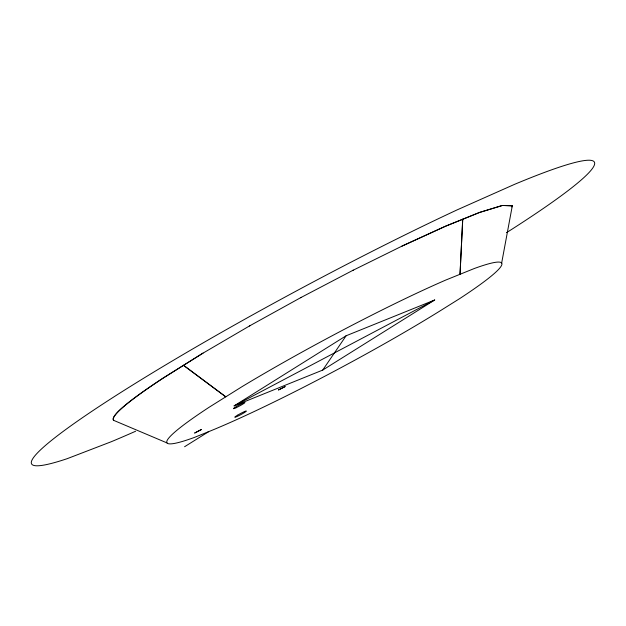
<?xml version="1.0" encoding="UTF-8"?>
<svg xmlns="http://www.w3.org/2000/svg" width="626" height="626" viewBox="0 0 626 626"><rect width="100%" height="100%" fill="white"/><g stroke="black" fill="none" stroke-linecap="round" stroke-linejoin="round"><path stroke-width="0.94" d="M462.755 219.241L460.024 274.282L462.684 219.288M501.661 263.022L512.287 205.868L502.467 205.469L479.735 212.394L445.696 226.135L402.534 245.854L352.587 270.495M512.287 205.868L511.755 206.948L512.318 205.766L502.31 205.469L479.399 212.496L445.149 226.377L401.9 246.159M322.711 370.083L346.115 335.779L434.702 299.979L322.711 370.083L234.124 405.883L346.115 335.779M203.074 353.08L163.629 377.775A226.471 19.343 -28.2 0 0 113.478 420.273L167.017 442.926M184.584 446.737L208.654 431.666A188.356 16.088 -28.2 0 0 443.044 309.033L459.586 298.672A189.983 16.229 -28.2 0 0 474.336 268.499L445.72 280.072A189.983 16.229 -28.2 0 0 242.184 386.563L209.092 407.276A189.983 16.229 -28.2 0 0 194.342 437.449L208.654 431.666M506.465 232.637L509.713 230.642A319.33 27.278 -28.2 0 0 514.674 184.294L456.886 209.992A319.33 27.278 -28.2 0 0 116.287 395.358A319.33 27.278 -28.2 0 0 67.287 458.639L111.326 441.706A319.33 27.278 -28.2 0 0 135.607 431.244M250.017 325.653L202.589 353.385L163.276 378.026A226.362 19.336 -28.2 0 0 113.682 420.234M249.414 325.997L301.239 297.366M234.124 405.883L434.702 299.979M300.574 297.726L353.26 270.15M183.496 365.341L225.783 396.829L183.567 365.31M194.733 432.996L201.392 429.514L194.733 432.996M278.547 389.935L285.088 386.602L278.547 389.935M237.497 415.226L236.331 415.946A6.565 0.563 -28.2 0 0 236.276 416.838A6.565 0.563 -28.2 0 0 244.07 412.777A6.565 0.563 -28.2 0 0 245.486 411.18L244.516 411.564A6.565 0.563 -28.2 0 0 237.497 415.226M235.932 407.816A6.565 0.563 -28.2 0 0 244.962 402.534A6.565 0.563 -28.2 0 0 236.659 406.329A6.565 0.563 -28.2 0 0 235.932 407.816"/></g></svg>
